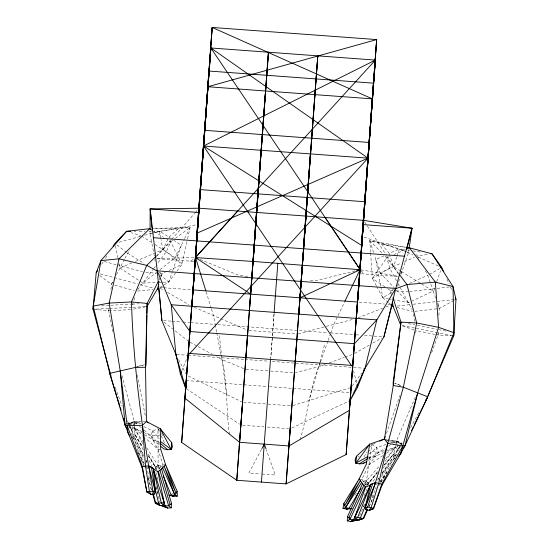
<?xml version="1.0" encoding="UTF-8"?>
<svg xmlns="http://www.w3.org/2000/svg" width="549" height="549" viewBox="0 0 549 549"><rect width="100%" height="100%" fill="white"/><g stroke="black" fill="none" stroke-linecap="round" stroke-linejoin="round"><path stroke-width="0.41" stroke-dasharray="2.75 2.06" d="M154.324 256.04L150.021 233.551L150.035 230.999M118.893 263.753L118.852 265.4L142.472 271.714M143.351 450.056L135.15 434.986L134.196 425.585M134.217 424.809L134.32 421.721L121.466 373.553M431.686 352.719L438.047 335.007L438.157 332.447M438.891 315.366L439.186 308.538L437.91 303.027M112.881 331.706L108.688 310.734L108.826 308.49L95.526 309.156M452.891 335.816L438.047 335.007L438.205 332.769L451.271 335.37M274.102 313.63L270.753 358.415L274.075 313.191M93.852 309.355L108.688 310.734L108.963 308.188M110.932 289.488L111.474 284.382L113.224 279.873M382.77 468.421L393.606 454.037L395.932 444.875M396.021 444.107L396.378 441.032L415.84 396.049M366.519 485.728L361.75 479.497L368.887 464.893L378.453 452.417L376.827 447.504L371.996 444.635L366.43 480.897L364.234 484.534M401.031 274.226L408.566 252.602L409.039 249.239M386.208 444.402L376.827 447.504L375.31 456.363L367.487 461.05M320.259 362.69C309.65 387.162 307.852 413.946 300.289 439.282M176.922 271.124L181.973 264.357L187.408 239.7M187.586 238.884L190.126 227.375L153.102 228.556M415.531 333.126L416.108 330.635L434.794 334.362M400.797 274.164L401.594 270.883M128.631 425.482L135.15 434.986L133.99 439.591L144.291 459.794M319.889 362.669L309.053 400.55M320.094 361.866L324.878 343.42M397.359 286.496L399.72 278.274M132.515 304.798L134.992 296.762M159.334 282.687L159.848 281.074M161.392 276.216L162.168 273.793L165.215 272.338M396.776 256.946L393.523 266.697L380.08 272.778L374.569 255.594M397.051 256.136L399.494 248.827L407.001 249.98M132.474 427.177L131.678 429.517L130.436 430.649M132.734 426.401L134.32 421.721L142.397 421.584M160.164 287.353L168.852 281.953L172.386 271.563M172.661 270.767L181.369 245.204L173.786 240.318M381.397 476.546L394.065 458.758L397.826 449.137L400.296 445.164M320.541 361.894L327.87 341.155M328.151 340.359L330.402 333.977M330.683 333.181L333.785 324.411L344.511 302.074M386.4 433.477L400.077 395.191M435.652 298.231L433.202 291.094L434.348 287.944M436.627 281.644L440.621 270.623M369.237 506.782L373.986 494.992M181.719 370.884L186.585 359.176M372.064 497.456L375.996 488.102M364.124 495.768L367.535 487.999M369.093 506.302L373.21 497.085M172.709 240.373L170.698 241.876L166.292 251.703L157.206 263.884M363.04 507.063L364.783 503.186M359.616 515.744L365.243 503.303M167.884 239.412L162.84 249.692L154.262 253.357M160.04 269.621L175.241 257.68L184.286 239.261M184.649 238.52L190.126 227.375L159.539 231.143L151.929 231.184M159.086 279.866L160.246 277.588M160.631 276.833L162.168 273.793L159.231 272.187M159.409 430.848L157.954 428.858L152.759 430.992L150.426 435.611L158.037 449.356L162.957 464.845L157.288 470.308M116.498 274.706L124.548 259.107M124.925 258.366L127.594 253.178L130.12 249.795M112.627 282.152L111.474 284.382L99.506 275.337M261.523 449.336L248.821 473.08L260.398 473.931M410.583 427.692L419.944 410.59M171.329 495.376L172.461 493.4M367.219 484.87L377.527 472.565M367.315 485.371L378.275 470.287M380.896 482.111L387.155 472.051M382.269 473.073L393.832 456.397L400.736 445.369M401.168 444.676L402.033 443.297L396.378 441.032L388.397 439.715M101.682 264.213L103.514 261.338M105.346 258.462L107.179 255.594M364.014 456.734L367.302 451.752M370.589 446.769L371.996 444.635L370.849 445.802M380.183 483.484L378.762 485.604L381.946 485.254M380.656 482.77L385.865 474.995M379.97 481.617L391.368 464.722M377.932 479.325L378.892 477.932M376.367 285.823L372.359 278.391L386.805 257.804L390.716 256.081M382.063 473.073L393.832 456.397M352.218 386.036L361.585 373.08M380.08 481.789L387.917 470.925M139.707 236.942L140.716 235.59L131.286 232.742M137.744 289.797L153.164 269.298M153.672 268.619L156.698 264.563M162.978 282.213L168.852 281.953L176.421 271.803M384.924 461.455L395.664 447.181L399.198 445.026M372.97 481.439L376.065 477.328M395.088 457.406L382.138 474.219M377.472 480.265L379.023 478.248M354.771 495.157L357.42 491.911M364.31 483.491L379.668 465.627M395.417 456.027L397.503 453.481M383.566 465.689L401.422 445.589M377.438 472.813L368.104 483.429L362.862 482.811M385.734 458.635L395.664 447.181L399.411 451.086M384.183 464.9L393.606 454.037L396.776 457.523M156.492 256.63L171.089 240.064M171.652 239.426L194.669 213.307M195.231 212.669L197.482 210.123M165.633 464.708L158.126 465.545L155.044 468.722M156.321 255.971L170.698 241.876L167.081 239.597M128.123 424.809L130.202 422.854L134.32 421.721L140.709 422.106M168.968 237.209L178.24 228.803L153.089 228.679M369.285 453.913L376.827 447.504M131.479 437.972L135.15 434.986L142.891 447.119M139.995 281.232L142.857 283.119L156.733 272.215M175.385 238.376L190.126 227.375M190.716 261.187L194.346 258.49M368.544 459.101L384.904 448.32M382.982 455.574L368.887 464.893L366.258 464.365M386.503 453.241L395.664 447.181L387.47 449.672M142.273 431.761L134.121 427.904L131.678 429.517L133.99 439.591L143.522 456.631M399.926 447.764L397.826 449.137L396.378 441.032L388.39 440.339M368.448 458.051L369.854 457.159L375.31 456.363L383.6 452.623M388.493 446.042L392.075 443.764M392.796 443.311L396.378 441.032L402.033 443.297L399.912 444.594M389.44 441.808L401.113 443.839L402.033 443.297M384.938 286.859L372.359 278.391L389.735 268.173L401.264 263.095M376.765 286.571L382.777 297.716L392.192 292.185M354.482 353.535L369.209 345.184M372.895 343.098L381.727 338.088M429.291 274.479L439.564 268.708M414.893 311.324L439.186 308.538L453.783 300.543M454.51 300.145L455.972 299.342M169.023 270.527L181.973 264.357L170.698 241.876M291.821 428.035L349.459 400.797M392.672 299.637L408.339 302.684L433.202 291.094L427.822 275.303L425.015 270.101M374.48 485.144L378.735 483.202M384.046 255.813L375.832 259.533L380.663 286.098M370.575 252.368L369.765 240.613L381.322 243.77L389.275 253.453L399.494 248.827L406.541 251.929M387.368 450.921L395.664 447.181M372.771 444.285L375.104 443.235M393.846 254.702L405.574 249.527M404.339 261.736L414.33 257.337M409.376 283.435L427.822 275.303M119.14 263.904L119.97 268.008L132.439 262.683M135.562 261.345L153.487 253.686M159.038 431.178L157.954 428.858L158.126 465.545L155.264 466.767L148.408 455.931M127.505 420.747L128.384 423.128L129.2 423.801L134.32 421.721L138.746 423.945M358.003 317.796L382.626 308.264M385.803 307.035L390.565 305.189M387.738 288.74L390.531 290.62L393.667 289.467M325.193 364.364L318.845 366.677L295.293 372.641M329.16 362.916L344.23 357.42M345.019 357.131L352.952 354.242M391.684 442.59L396.378 441.032L401.113 443.839M292.816 405.615L349.61 387.91M384.19 450.674L378.453 452.417L368.647 450.434M126.167 423.759L134.32 421.721L136.893 423.945M119.092 242.253L139.727 236.585M144.682 235.219L151.284 233.407M152.107 233.181L159.539 231.143L170.341 238.101M298.217 333.84L325.516 326.607M326.339 326.387L353.988 319.058M355.134 270.925L315.051 280.827L309.911 280.813M137.12 366.533L144.469 364.769L136.399 366.512M395.644 458.388L394.065 458.758L393.606 454.037M133.551 309.142L146.967 306.589M150.021 233.551L196.302 224.781M129.036 424.617L128.384 423.128L140.4 422.552M415.71 254.228L417.405 255.978L428.79 254.311M154.001 469.642L158.867 469.031M409.465 291.546L434.588 288.671L435.144 291.066M437.1 288.383L452.177 286.653M397.346 306.061L410.748 304.53M413.26 304.242L455.135 299.438M137.545 291.052L153.164 289.556M374.795 488.054L376.477 487.931M160.411 435.089L150.426 435.611L143.014 432.111M160.706 449.212L158.037 449.356L145.451 438.068M162.827 466.369L155.264 466.767L147.537 452.568M145.259 467.405L147.489 467.288L145.519 466.012M101.531 305.69L109.018 305.313M110.672 305.23L130.532 304.242M132.192 304.16L138.842 303.83M109.656 308.449L131.17 307.378M132.831 307.296L146.13 306.63M108.688 310.734L131.033 309.622M142.857 283.119L156.273 282.515M159.629 282.364L162.14 282.255M129.2 423.801L141.038 423.499M128.974 424.789L134.889 424.638M157.35 258.483L193.852 257.632M143.207 421.57L145.629 421.536M134.176 231.28L135.871 231.266M139.247 231.253L145.169 231.218M149.397 231.198L151.085 231.184M146.597 468.448L148.031 468.503M391.224 294.813L390.531 290.62L393.002 290.764M396.289 290.949L407.804 291.601M160.02 468.029L156.081 467.803L155.264 466.767L156.252 469.072M157.371 258.73L194.497 261.468M361.263 273.759L397.634 276.442M160.267 287.484L162.792 287.676M163.636 287.738L192.28 289.845M359.293 302.156L384.568 304.016M387.944 304.27L390.469 304.455M163.575 320.595L171.192 321.158M172.036 321.22L182.199 321.968M183.043 322.03L189.817 322.531M190.668 322.592L216.91 324.528M217.754 324.589L327.218 332.653M330.567 332.9L355.155 334.712M355.999 334.78L360.233 335.089M364.467 335.405L383.092 336.777M248.889 330.484L297.386 334.06M176.696 354.428L187.387 355.217M188.204 355.278L244.168 359.403M245.012 359.465L268.756 361.215M272.146 361.462L295.039 363.15M295.89 363.212L351.003 367.274M353.515 367.459L363.39 368.187M245.986 369.271L268.111 370.904M270.657 371.09L292.782 372.723M186.31 380.553L267.706 386.551M269.401 386.674L350.797 392.672M243.509 402.293L266.478 403.989M268.18 404.112L291.999 405.869M242.631 425.249L263.897 426.82M267.301 427.067L288.575 428.639M262.051 474.055L275.282 475.029L266.272 449.686M385.192 440.065L387.587 440.271M145.746 272.297L156.417 273.272M159.704 273.567L162.168 273.793M405.347 247.215L381.322 243.77L399.494 248.827M247.764 276.531L238.444 275.179L199.452 259.19M407.838 250.111L409.506 250.365M412.848 250.879L422.023 252.293M384.41 439.056L387.601 439.584M360.878 269.861L397.689 276.195M386.867 440.367L400.276 442.762L402.019 444.999M373.56 252.437L369.765 240.613L405.347 247.057M380.814 286.928L382.777 297.716L387.724 298.677M388.548 298.841L391.849 299.479M408.339 323.587L414.872 324.891M417.315 325.379L436.812 329.27M438.438 329.592L445.788 331.061M402.396 325.619L414.639 328.062M416.272 328.391L437.395 332.605M435.611 334.526L438.047 335.007M368.331 456.85L369.854 457.159M357.818 456.514L359.211 456.795M359.78 479.099L366.43 480.897L369.072 482.523L362.964 481.288M397.167 307.536L412.416 311.317M104.186 261.482L116.409 264.748M100.254 273.917L137.724 283.936M140.167 284.588L154.015 288.287M114.727 285.254L134.279 290.483M365.16 484.239L369.093 485.33M364.09 237.147L406.143 251.765M406.953 252.039L408.566 252.602M402.376 325.852L414.495 330.073M400.88 385.535L394.683 383.175L400.914 385.721M243.591 368.564L221.926 359.533L216.731 356.72M194.229 307.282L247.256 330.086M407.324 252.279L412.8 254.695M418.283 257.11L438.63 266.087M188.273 376.017L241.889 401.861M143.907 426.539L152.759 430.992L159.299 438.438M190.002 342.233L197.427 346.254M198.168 346.659L212.278 354.304M160.061 288.204L163.767 290.304M167.472 292.411L188.959 304.606M400.736 271.131L393.523 266.697L389.275 253.453M401.456 271.577L420.939 283.552M421.659 283.998L433.202 291.094M154.07 231.397L163.472 237.319M141.429 236.036L152.08 242.747M154.928 244.538L166.292 251.703L181.973 264.357M127.594 253.178L143.934 263.479M132.844 426.841L141.793 432.825M144.579 434.609L152.951 439.975L160.027 445.761M175.241 257.68L162.84 249.692L161.035 239.57M119.97 268.008L139.281 280.759M186.447 388.781L239.508 424.178M116.958 244.929L126.263 252.149M163.883 322.037L172.564 328.803M175.234 330.889L187.923 340.785M159.704 274.569L168.852 281.953M128.384 423.128L130.298 424.72M382.777 297.716L387.965 302.128M388.617 302.684L390.565 304.338M159.484 442.652L158.222 441.561L152.951 439.975L152.759 430.992M139.473 426.168L141.402 427.836M143.982 430.052L159.903 444.251M129.18 427.3L131.678 429.517L129.818 425.228M142.658 443.599L134.121 427.904L142.301 435.24M361.105 270.781L364.289 273.978M369.765 240.613L382.104 253.062M385.041 256.026L398.91 273.848M380.08 272.778L394.209 287.731M396.563 290.222L408.339 302.684L412.409 310.041M368.99 484.493L366.43 480.897M161.351 433.504L162.806 435.494M364.577 221.755L366.89 225.323M367.35 226.03L386.318 255.251M386.784 255.964L398.807 274.493M134.121 427.904L142.726 441.396M146.803 447.792L159.848 468.421M148.347 455.677L156.746 469.361M135.15 434.986L142.925 447.263M130.937 433.161L133.057 436.695M146.013 461.078L146.837 462.56M132.364 436.613L133.585 438.843M149.088 460.597L151.956 465.875M417.405 255.978L419.004 258.95M396.55 280.807L389.735 268.173L386.805 257.804M398.149 283.785L399.349 286.015M400.152 287.498L408.339 302.684M178.59 359.595L185.967 373.787M138.444 452.87L143.968 463.534M129.365 425.365L134.574 437.292L143.385 454.75M146.068 460.062L146.83 461.579M134.574 437.292L143.57 455.478M146.192 460.783L146.947 462.299M135.04 444.354L144.195 463.5M140.791 459.156L143.708 465.312M161.207 435.817L164.453 442.769M446.961 279.132L449.041 283.799M450.427 286.907L452.156 290.792M137.861 451.422L144.929 467.727M158.126 465.545L159.436 468.681M115.173 387.361L122.221 406.438M437.828 304.571L439.186 308.538M390.531 290.62L391.334 293.049M206.136 291.869L211.173 308.195M211.42 309.012L213.437 315.545L215.043 323.841M155.744 487.052L159.958 501.834M155.978 486.194L158.531 495.198M148.305 478.124L152.375 492.707M155.937 472.401L158.181 480.595M147.544 471.268L150.261 481.912M353.515 370.678L356.788 383.792M148.292 477.548L151.256 489.907M115.468 245.849L117.966 258.16M137.236 375.001L145.451 416.533M215.201 324.672L216.642 332.145M216.8 332.975L220.966 354.551M221.13 355.381C227.959 381.15 225.749 407.886 229.4 434.06M159.539 231.143L160.891 238.733M413.596 314.007L414.982 323.148M226.559 394.47L221.48 355.272M154.804 258.545L155.141 261.084M219.415 335.652L221.391 354.414M370.63 253.206L372.359 278.391"/><path stroke-width="0.82" d="M150.042 229.304L150.165 208.922L199.163 208.208L363.651 220.334L412.004 228.219L409.279 247.558M146.837 315.085L146.096 364.378L145.506 367.233L146.439 421.522L142.424 425.297L127.203 425.681L125.076 425.063L109.745 373.368L93.22 306.102L100.934 260.61L126.572 231.321L149.74 228.665L152.629 230.484M146.864 313.383L147.153 303.412L158.318 281.39M111.063 376.23L93.028 309.279L93.22 306.102L109.155 303.069L131.492 301.957L147.153 303.412L145.506 367.233L135.253 367.459L109.745 373.368L116.58 395.404M428.014 395.685L453.721 335.864L455.972 299.342L453.014 286.557L432.036 253.83L409.485 247.805L406.171 247.331M160.665 446.289L163.883 448.917L167.706 449.727L171.24 449.542L171.686 442.618L160.274 428.735L146.439 421.522L148.594 422.895M261.077 150.268L253.151 261.468L195.554 257.591L191.862 306.671M310.425 153.905L298.807 314.158L317.802 55.82L303.872 241.059M359.43 277.821L376.669 39.576L212.182 27.45L195.554 257.591L205.882 291.052M181.657 442.432L188.252 353.336L352.739 365.462L346.144 454.551L286.111 483.909L236.77 480.272L181.657 442.432L186.31 380.553M350.797 392.672L349.459 410.295L288.973 445.96L239.625 442.322L184.972 398.169L212.182 27.45L372.332 98.861L207.845 86.735L376.669 39.576L346.144 454.551M191.841 306.534L208.421 80.655M245.822 357.584L236.77 480.272L256.74 212.422M245.877 357.468L247.475 335.59M245.897 357.921L261.07 150.357M250.68 294.305L265.984 85.054M254.523 237.422L268.454 52.182L253.151 261.434L360.041 269.717L362.47 236.585M270.492 359.403L261.441 482.091M295.17 361.221L286.111 483.909L306.081 216.059M295.225 361.105L296.824 339.227M295.238 361.558L310.418 153.995M300.029 297.942L317.802 55.82M356.328 318.66L372.908 92.781M344.882 301.298L360.041 269.717L375.372 60.095L210.878 47.976L196.954 233.181L367.995 158.146L210.878 47.976L191.766 307.001M357.852 519.635L357.104 520.26L350.749 521.55L347.277 520.85L347.592 516.451L362.532 483.71L359.121 478.968L366.258 464.365L369.717 444.168L384.41 439.056L385.261 436.668M395.232 288.891L406.981 284.554L435.35 282.138L453.014 286.557L453.948 332.687L427.733 396.803L405.004 445.692L402.794 445.994L387.779 443.379L384.41 439.056L393.262 385.494L393.132 382.584L400.996 322.119L392.947 297.894M453.721 335.864L453.948 332.687L438.603 327.348L416.67 322.97L400.996 322.119L393.262 385.494L403.343 387.217L427.733 396.803L414.063 425.303M196.954 233.181L212.182 27.45M146.967 306.589L157.275 289.158L158.723 288.259L161.88 320.472L175.872 354.366L185.74 388.315L185.864 386.626L185.74 388.315L180.422 374.006L175.872 354.366L171.233 304.743L157.24 270.849L150.165 208.922L198.841 212.504M188.293 353.666L191.793 306.26M193.131 290.057L197.983 224.459M249.335 311.317L268.454 52.182M356.322 318.283L375.372 60.095L203.507 146.027L361.441 245.307L376.669 39.576M352.719 366.636L356.28 318.386M357.811 299.617L358.195 294.49M358.325 292.782L359.849 272.277M171.514 503.474L168.653 505.794L161.536 505.849L167.644 508.051L171.178 507.866L171.514 503.474L161.536 468.894L165.633 464.708L160.706 449.212L160.274 428.735L171.24 449.542L172.441 446.811L171.686 442.618M185.239 393.413L199.163 208.208M239.227 446.673L242.239 406.596M274.136 312.34L277.828 263.252M288.568 450.31L291.588 410.233M361.441 245.307L375.372 60.095L195.581 257.227M349.727 405.539L363.651 220.334M356.349 318.791L357.104 308.737M357.234 307.063L359.307 279.489M185.74 388.315L185.864 386.681M93.028 309.279L96.185 272.826L100.934 260.61L119.023 258.826L146.741 265.373L157.762 271.384M367.576 456.699L355.841 463.15L356.431 456.233L369.717 444.168L355.841 463.15L359.314 463.85L363.218 463.61L366.773 461.476M381.946 485.254L381.768 484.225L375.701 482.592L370.602 484.362L365.133 507.653L365.764 509.644L369.237 510.35L373.567 508.772L381.946 485.254L400.996 453.035L401.202 451.429M342.988 508.367L343.88 503.522L359.121 478.968L344.703 505.65L360.336 480.752L345.527 507.77L342.988 508.367L346.46 509.067L351.902 508.697M399.418 274.521L406.981 284.554L416.67 322.97L403.343 387.217L387.779 443.379L378.735 483.202L371.179 507.695L369.237 510.35L373.402 508.319L381.768 484.225L402.794 445.994L417.652 392.967L438.603 327.348L435.35 282.138L409.485 247.805L406.356 249.184M398.643 456.15L400.996 453.035L405.004 445.692L417.652 392.967M161.88 320.472L157.24 270.849L395.747 288.424L376.84 319.895L365.03 368.31L357.612 387.066L350.228 400.434L365.03 368.31L383.936 336.839L395.747 288.424L412.004 228.219L363.328 224.63M407.2 247.908L412.004 228.219M383.936 336.839L392.151 304.578M400.996 453.035L402.794 445.994M152.601 493.517L155.312 503.241L159.924 505.471L163.465 505.286L164.158 502.788L157.94 471.845L152.56 468.393L153.411 468.352L155.388 492.192L154.454 494.073L150.92 494.258L146.871 492.062L142.061 467.576L125.076 425.063L120.252 371.049L109.155 303.069L119.023 258.826L149.74 228.665M153.267 468.839L153.411 468.352L151.442 467.082L148.614 465.854L142.376 466.581L142.061 467.576M387.779 443.379L367.706 506.995L365.764 509.644M372.243 508.779L373.567 508.772L373.402 508.319L367.706 506.995L365.133 507.653L372.73 483.388L371.433 484.52L370.602 484.362L357.728 517.391L355.244 519.416L354.929 516.842L365.634 487.155L370.678 484.863L354.929 516.842L363.61 518.592L367.727 509.369M157.275 289.158L158.819 284.307M125.433 423.965L125.076 425.063L126.634 427.994M356.431 456.233L355.059 460.268L355.841 463.15M366.554 502.891L360.37 517.92L358.717 520.123L355.244 519.416M180.422 374.006L181.396 371.666M366.821 509.932L363.218 518.503L358.717 520.123L363.61 518.592M365.133 507.653L375.701 482.592L374.274 483.237M357.296 511.318L353.535 519.862L350.749 521.55L355.484 520.274M363.891 485.199L348.828 517.81L350.221 518.084M362.532 483.71L365.25 486.689L350.07 519.162L347.277 520.85M411.476 430.691L413.322 426.841M261.921 448.595L264.302 444.141L265.991 448.89M425.64 400.187L427.733 396.803M169.126 495.157L174.863 495.191L177.128 491.231L165.633 464.708L175.996 493.215L164.158 466.3L174.863 495.191L177.293 496.152L177.128 491.231M361.139 488.157L348.999 508.47L346.46 509.067L348.08 508.71M351.943 508.607L345.527 507.77L361.544 482.544M96.185 272.826L97.557 270.671M113.135 246.261L114.967 243.385L126.572 231.321L130.792 231.294M351.497 382.001L351.751 381.596M363.555 370.355L364.543 368.99M403.035 448.361L405.004 445.692M363.218 463.61L364.111 462.546M237.696 211.049L195.554 257.591L250.694 294.154M189.364 354.009L367.995 158.146L203.507 146.027L351.737 365.977M155.724 256.561L146.741 265.373L131.492 301.957C133.345 365.517 141.958 428.591 152.924 491.163L154.454 494.073M157.94 471.845L161.536 468.894M350.749 521.55L352.06 520.637M369.237 510.35L370.41 509.568M359.314 463.85L367.748 458.497M300.042 297.791L360.041 269.717L325.125 217.493M379.757 441.149L384.41 439.056M356.768 270.52L360.041 269.717M156.911 503.159L155.312 503.241L164.158 502.788L153.521 469.649M177.293 496.152L173.758 496.337L169.188 495.342M155.312 503.241L156.712 503.165L155.71 503.207L153.404 494.196M204.564 130.319L369.052 142.438M153.116 237.683L404.785 256.225M193.124 289.906L357.612 302.032M357.104 520.26L350.07 519.162L347.592 516.451M430.368 253.576L432.036 253.83L441.767 267.473L443.496 271.357M148.182 492.268L146.871 492.062L142.376 466.581L127.203 425.681L120.252 371.049M171.439 495.459L173.758 496.337L171.329 495.376L163.252 475.839M197.894 258.552L195.554 257.591L210.878 47.976L360.069 269.346M152.19 467.954L151.442 467.082L155.388 492.192L152.924 491.163L147.098 491.636L150.92 494.258L149.39 491.348L145.519 466.012L142.424 425.297M161.646 505.444L167.644 508.051L165.119 505.979L162.875 497.785M440.195 266.78L441.767 267.473M155.71 503.207L159.924 505.471L158.606 503.056L154.495 486.441M151.25 467.542L148.614 465.854L155.388 492.192M160.541 441.437L171.24 449.542M171.178 507.866L168.653 505.794L158.387 471.44M391.211 304.887L393.159 306.541L400.763 325.296M160.747 443.736L167.706 449.727M149.884 493.311L150.92 494.258M163.465 505.286L161.296 502.911L153.459 469.67M365.25 486.689L365.634 487.155M129.454 435.652L127.951 432.914L127.203 425.681M175.872 354.366L176.648 355.862M455.279 297.791L455.972 299.342M186.811 369.443L187.01 369.875M162.689 467.885L174.863 495.191M343.88 503.522L345.527 507.77M117.081 397.037L119.867 406.013M120.368 407.646L121.13 410.089M123.662 418.256L124.417 420.699M159.965 470.17L170.08 504.634M356.994 384.609L357.612 387.066M392.329 301.518L393.159 306.541M150.165 208.922L151.977 228.267M208.901 71.027L200.234 189.604L364.721 201.723L373.389 83.153L208.901 71.027M350.598 395.383L350.475 397.071L350.605 395.355M376.84 319.895L354.38 343.66L189.892 331.534L171.233 304.743L376.84 319.895"/></g></svg>
